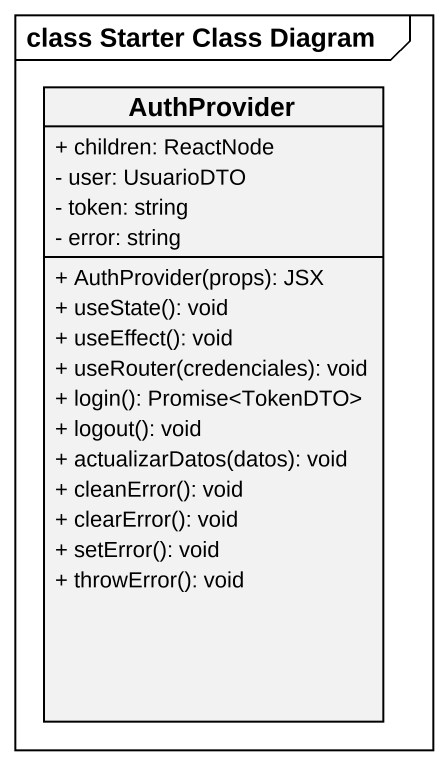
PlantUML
@startuml
mainframe class Starter Class Diagram
hide circle
hide empty members
skinparam classAttributeIconSize 0
class AuthProvider {
  + children: ReactNode
  - user: UsuarioDTO
  - token: string
  - error: string
  + AuthProvider(props): JSX
  + useState(): void
  + useEffect(): void
  + useRouter(credenciales): void
  + login(): Promise<TokenDTO>
  + logout(): void
  + actualizarDatos(datos): void
  + cleanError(): void
  + clearError(): void
  + setError(): void
  + throwError(): void
}
@enduml
